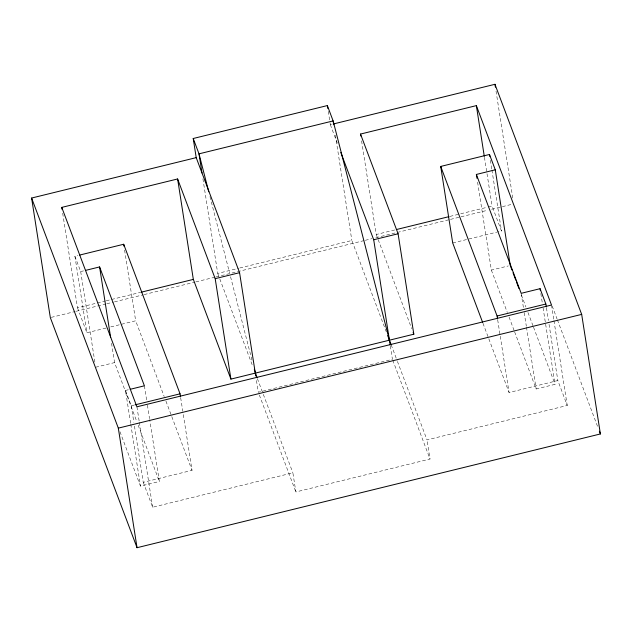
<?xml version="1.0" encoding="UTF-8"?>
<svg xmlns="http://www.w3.org/2000/svg" width="632" height="632" viewBox="0 0 632 632"><rect width="100%" height="100%" fill="white"/><g stroke="black" fill="none" stroke-linecap="round" stroke-linejoin="round"><path stroke-width="0.47" stroke-dasharray="3.16 2.37" d="M330.046 122.798L330.346 124.709L332.258 124.235M106.018 328.063L86.892 332.764L74.908 256.237L77.776 255.533M74.908 256.237L80.691 271.57L83.527 270.875M62.686 213.245L77.499 307.831L105.26 301.022M106.215 300.785L140.683 292.324M202.912 178.824L217.724 273.411L238.801 268.237M239.757 268L351.858 240.484L386.302 331.879M361.583 140.889L376.245 234.504L395.387 229.803M449.96 216.405L487.296 207.241M488.252 207.004L492.083 206.064L501.476 230.988L497.653 231.928M51.279 317.375L75.216 311.505M76.172 311.268L105.852 303.984M106.808 303.747L113.507 302.104M114.463 301.867L143.188 294.82M144.143 294.583L194.885 282.125M195.841 281.888L214.991 277.187M215.947 276.958L364.34 240.531M365.296 240.294L371.995 238.651M375.827 237.711L449.542 219.612M450.498 219.383L460.072 217.029M461.028 216.792L487.833 210.211M491.664 209.271L511.77 204.341M110.797 326.894L135.667 320.787L164.194 396.485M452.702 242.965L496.697 232.165M95.669 367.232L114.566 362.594L136.796 421.568M477.587 182.174L491.356 270.101L508.365 265.922M130.634 423.306L125.492 390.45L128.328 389.754M125.492 390.45L131.274 405.791L134.142 405.088M134.458 426.134L143.259 482.319L192.033 470.342L182.932 412.222M482.974 323.284L509.068 392.519L557.843 380.551L567.236 405.475L427.011 439.896L397.433 361.425M119.977 431.735L140.47 486.111L159.375 481.473L149.689 419.632M514.622 331.847L536.157 388.98L555.054 384.343L543.101 308.005M143.259 482.319L152.652 507.243L292.877 472.823L295.871 491.957L430.005 459.029L427.011 439.896M552.186 306.03L557.045 318.915M557.392 319.832L597.975 427.516M521.368 294.947L525.879 306.931M527.965 312.461L533.179 326.286M533.527 327.202L555.054 384.343M491.356 270.101L507.33 312.492M509.068 317.098L514.274 330.923M376.245 234.504L411.732 328.664M330.346 124.709L338.128 145.368M391.168 344.803L397.086 360.501M392.772 360.248L430.005 459.029M217.724 273.411L219.462 278.025M219.81 278.949L252.863 366.655M257.39 378.655L262.959 393.428M263.307 394.352L292.877 472.823M259.341 395.016L295.871 491.957M165.94 401.107L192.033 470.342M138.187 425.257L159.375 481.473M77.499 307.831L86.892 332.764M209.966 196.56L229.574 272.906M230.554 276.729L252.113 360.714M551.507 305.035L553.798 319.666M553.948 320.637L567.236 405.475M546.467 307.895L548.434 320.487M549.042 324.366L557.843 380.551M540.834 293.517L542.343 303.178M496.025 91.103L512.923 199.009M521.179 293.327L523.446 307.816M524.204 312.65L526.322 326.175M526.472 327.139L536.157 388.98M490.4 160.275L491.767 168.997M491.917 169.961L501.476 230.988M484.444 157.305L492.083 206.064M497.692 319.871L509.068 392.519M390.331 345.933L392.425 359.324L258.298 392.251L256.197 378.852M335.379 135.264L351.858 240.484M328.245 111.319L329.896 121.834M180.657 397.694L182.782 411.258M124.591 250.075L135.667 320.787M144.396 385.812L146.663 400.309M147.422 405.136L149.539 418.668M136.923 406.803L139.214 421.433M139.364 422.405L152.652 507.243M131.274 405.791L133.85 422.263M130.785 424.269L140.47 486.111M111.54 343.263L114.566 362.594M80.691 271.57L94.911 362.397"/><path stroke-width="0.95" d="M255.747 375.985L239.575 272.676L196.212 157.637L193.218 138.503L327.352 105.576L333.127 120.917L389.43 340.19M333.214 124.006L494.959 84.301L581.677 314.388L600.4 433.955L137.041 547.699L50.323 317.612L31.6 198.045L196.212 157.637M61.77 207.391L177.608 178.959L215.188 278.665L230.917 379.105L413.818 334.202L398.089 233.769L360.517 134.063L476.354 105.623L551.507 305.035L136.923 406.803L61.77 207.391L62.07 209.342M79.687 255.059L123.682 244.26L180.049 393.823L180.499 396.722M482.627 322.36L452.702 242.965L440.717 166.437L489.492 154.469L495.275 169.803L510.253 265.464L511.991 270.069M85.415 270.417L99.587 266.933L144.396 385.812L130.216 389.296M476.978 178.311L476.37 174.448L495.275 169.803M141.639 292.087L193.337 279.399L230.917 379.105M396.343 229.566L448.997 216.642M215.188 278.665L239.575 272.676M340.798 152.454L373.702 239.749L398.089 233.769M546.317 306.931L545.858 304.024L540.076 288.682L521.179 293.327L476.37 174.448M135.098 404.851L180.049 393.823M440.717 166.437L497.084 315.992L545.858 304.024M31.6 198.045L118.318 428.133L581.677 314.388M599.357 431.198L600.4 433.955M513.034 272.834L515.807 280.205M516.502 282.046L518.935 288.5M413.123 332.361L413.818 334.202M387.692 335.576L391.168 344.803M193.218 138.503L199.001 153.845L208.742 191.788M257.042 377.731L254.325 369.301M540.076 288.682L540.376 290.617M494.959 84.301L495.417 87.216M489.492 154.469L489.792 156.404M476.354 105.623L484.294 156.333M497.084 315.992L497.542 318.899M360.517 134.063L360.817 136.014M373.702 239.749L390.181 344.977M333.728 124.741L333.127 120.917L199.001 153.845L201.995 172.97M327.352 105.576L327.795 108.443M177.608 178.959L193.337 279.399M123.682 244.26L123.983 246.196M99.587 266.933L110.632 337.472M118.318 428.133L137.041 547.699"/></g></svg>
